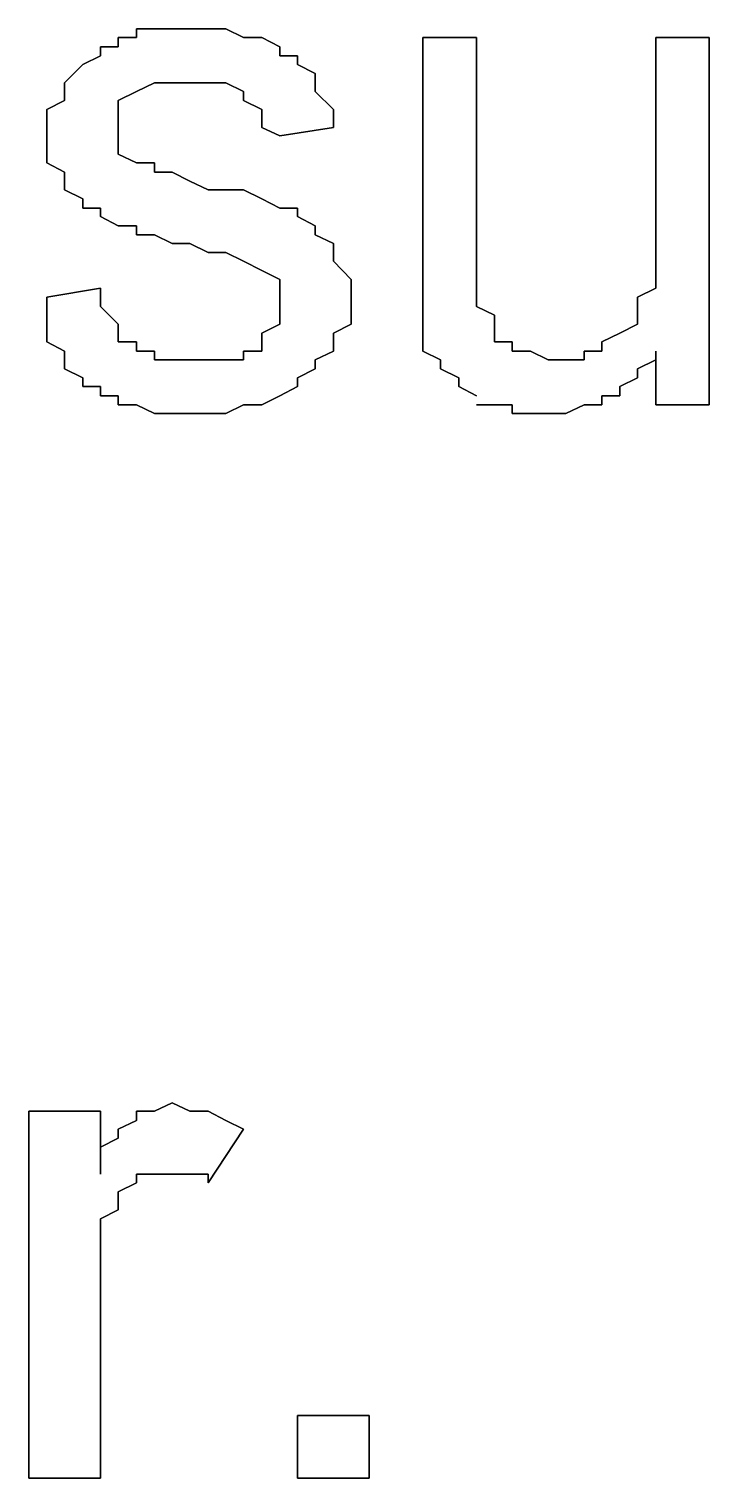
# Model space of a CAD drawing. Header units: metres. Extents: x 2.9 to 42.8, y 1.7 to 28.7.
# Drawn here: x 39.5217 to 39.6557, y 22.3097 to 22.5954 of the extents above; entities that cross this region are included whole.
import ezdxf

# ---------------------------------------------------------------- set-up
doc = ezdxf.new("R2010")
doc.units = ezdxf.units.M
doc.layers.add('GRIS', color=8, linetype='Continuous')

msp = doc.modelspace()

# ---------------------------------------------------------------- linework, layer by layer
at = {"layer": 'GRIS', "lineweight": -3}
for points in [[(39.5429, 22.5937), (39.5393, 22.5937), (39.5429, 22.5937)], [(39.5393, 22.5937), (39.5393, 22.5919), (39.5393, 22.5937)], [(39.5464, 22.5954), (39.5429, 22.5954), (39.5464, 22.5954)], [(39.5429, 22.5954), (39.5429, 22.5937), (39.5429, 22.5954)], [(39.5499, 22.5954), (39.5464, 22.5954), (39.5499, 22.5954)], [(39.5534, 22.5954), (39.5499, 22.5954), (39.5534, 22.5954)], [(39.557, 22.5954), (39.5534, 22.5954), (39.557, 22.5954)], [(39.5605, 22.5954), (39.557, 22.5954), (39.5605, 22.5954)], [(39.564, 22.5937), (39.5605, 22.5954), (39.564, 22.5937)], [(39.5676, 22.5937), (39.564, 22.5937), (39.5676, 22.5937)], [(39.5711, 22.5919), (39.5676, 22.5937), (39.5711, 22.5919)], [(39.6099, 22.5937), (39.5993, 22.5937), (39.6099, 22.5937)], [(39.5993, 22.5937), (39.5993, 22.5496), (39.5993, 22.5937)], [(39.6099, 22.5531), (39.6099, 22.5937), (39.6099, 22.5531)], [(39.6557, 22.5937), (39.6452, 22.5937), (39.6557, 22.5937)], [(39.6452, 22.5937), (39.6452, 22.5548), (39.6452, 22.5937)], [(39.6557, 22.5213), (39.6557, 22.5937), (39.6557, 22.5213)], [(39.5393, 22.5919), (39.5358, 22.5919), (39.5393, 22.5919)], [(39.5358, 22.5919), (39.5358, 22.5901), (39.5358, 22.5919)], [(39.5711, 22.5901), (39.5711, 22.5919), (39.5711, 22.5901)], [(39.5323, 22.5884), (39.5287, 22.5848), (39.5323, 22.5884)], [(39.5358, 22.5901), (39.5323, 22.5884), (39.5358, 22.5901)], [(39.5746, 22.5901), (39.5711, 22.5901), (39.5746, 22.5901)], [(39.5746, 22.5884), (39.5746, 22.5901), (39.5746, 22.5884)], [(39.5781, 22.5866), (39.5746, 22.5884), (39.5781, 22.5866)], [(39.5287, 22.5848), (39.5287, 22.5831), (39.5287, 22.5848)], [(39.5429, 22.5831), (39.5464, 22.5848), (39.5429, 22.5831)], [(39.5464, 22.5848), (39.5499, 22.5848), (39.5464, 22.5848)], [(39.5499, 22.5848), (39.5534, 22.5848), (39.5499, 22.5848)], [(39.5534, 22.5848), (39.557, 22.5848), (39.5534, 22.5848)], [(39.557, 22.5848), (39.5605, 22.5848), (39.557, 22.5848)], [(39.5605, 22.5848), (39.564, 22.5831), (39.5605, 22.5848)], [(39.5781, 22.5848), (39.5781, 22.5866), (39.5781, 22.5848)], [(39.5781, 22.5831), (39.5781, 22.5848), (39.5781, 22.5831)], [(39.5287, 22.5831), (39.5287, 22.5813), (39.5287, 22.5831)], [(39.5393, 22.5813), (39.5429, 22.5831), (39.5393, 22.5813)], [(39.564, 22.5831), (39.564, 22.5813), (39.564, 22.5831)], [(39.5817, 22.5795), (39.5781, 22.5831), (39.5817, 22.5795)], [(39.5287, 22.5813), (39.5252, 22.5795), (39.5287, 22.5813)], [(39.5252, 22.5795), (39.5252, 22.5778), (39.5252, 22.5795)], [(39.5393, 22.5795), (39.5393, 22.5813), (39.5393, 22.5795)], [(39.5393, 22.576), (39.5393, 22.5795), (39.5393, 22.576)], [(39.564, 22.5813), (39.5676, 22.5795), (39.564, 22.5813)], [(39.5676, 22.5795), (39.5676, 22.5778), (39.5676, 22.5795)], [(39.5817, 22.5778), (39.5817, 22.5795), (39.5817, 22.5778)], [(39.5252, 22.5778), (39.5252, 22.5743), (39.5252, 22.5778)], [(39.5676, 22.5778), (39.5676, 22.576), (39.5676, 22.5778)], [(39.5817, 22.576), (39.5817, 22.5778), (39.5817, 22.576)], [(39.5252, 22.5743), (39.5252, 22.5707), (39.5252, 22.5743)], [(39.5393, 22.5743), (39.5393, 22.576), (39.5393, 22.5743)], [(39.5393, 22.5725), (39.5393, 22.5743), (39.5393, 22.5725)], [(39.5676, 22.576), (39.5711, 22.5743), (39.5676, 22.576)], [(39.5711, 22.5743), (39.5817, 22.576), (39.5711, 22.5743)], [(39.5252, 22.5707), (39.5252, 22.569), (39.5252, 22.5707)], [(39.5393, 22.5707), (39.5393, 22.5725), (39.5393, 22.5707)], [(39.5429, 22.569), (39.5393, 22.5707), (39.5429, 22.569)], [(39.5252, 22.569), (39.5287, 22.5672), (39.5252, 22.569)], [(39.5464, 22.569), (39.5429, 22.569), (39.5464, 22.569)], [(39.5464, 22.5672), (39.5464, 22.569), (39.5464, 22.5672)], [(39.5287, 22.5672), (39.5287, 22.5654), (39.5287, 22.5672)], [(39.5287, 22.5654), (39.5287, 22.5637), (39.5287, 22.5654)], [(39.5499, 22.5672), (39.5464, 22.5672), (39.5499, 22.5672)], [(39.5534, 22.5654), (39.5499, 22.5672), (39.5534, 22.5654)], [(39.557, 22.5637), (39.5534, 22.5654), (39.557, 22.5637)], [(39.5287, 22.5637), (39.5323, 22.5619), (39.5287, 22.5637)], [(39.5323, 22.5619), (39.5323, 22.5601), (39.5323, 22.5619)], [(39.5605, 22.5637), (39.557, 22.5637), (39.5605, 22.5637)], [(39.564, 22.5637), (39.5605, 22.5637), (39.564, 22.5637)], [(39.5676, 22.5619), (39.564, 22.5637), (39.5676, 22.5619)], [(39.5711, 22.5601), (39.5676, 22.5619), (39.5711, 22.5601)], [(39.5323, 22.5601), (39.5358, 22.5601), (39.5323, 22.5601)], [(39.5358, 22.5601), (39.5358, 22.5584), (39.5358, 22.5601)], [(39.5746, 22.5601), (39.5711, 22.5601), (39.5746, 22.5601)], [(39.5746, 22.5584), (39.5746, 22.5601), (39.5746, 22.5584)], [(39.5358, 22.5584), (39.5393, 22.5566), (39.5358, 22.5584)], [(39.5393, 22.5566), (39.5429, 22.5566), (39.5393, 22.5566)], [(39.5429, 22.5566), (39.5429, 22.5548), (39.5429, 22.5566)], [(39.5781, 22.5566), (39.5746, 22.5584), (39.5781, 22.5566)], [(39.5781, 22.5548), (39.5781, 22.5566), (39.5781, 22.5548)], [(39.5429, 22.5548), (39.5464, 22.5548), (39.5429, 22.5548)], [(39.5464, 22.5548), (39.5499, 22.5531), (39.5464, 22.5548)], [(39.5817, 22.5531), (39.5781, 22.5548), (39.5817, 22.5531)], [(39.6452, 22.5548), (39.6452, 22.5531), (39.6452, 22.5548)], [(39.5499, 22.5531), (39.5534, 22.5531), (39.5499, 22.5531)], [(39.5534, 22.5531), (39.557, 22.5513), (39.5534, 22.5531)], [(39.557, 22.5513), (39.5605, 22.5513), (39.557, 22.5513)], [(39.5605, 22.5513), (39.564, 22.5496), (39.5605, 22.5513)], [(39.5817, 22.5513), (39.5817, 22.5531), (39.5817, 22.5513)], [(39.5817, 22.5496), (39.5817, 22.5513), (39.5817, 22.5496)], [(39.6099, 22.5496), (39.6099, 22.5531), (39.6099, 22.5496)], [(39.6452, 22.5531), (39.6452, 22.5496), (39.6452, 22.5531)], [(39.564, 22.5496), (39.5676, 22.5478), (39.564, 22.5496)], [(39.5676, 22.5478), (39.5711, 22.546), (39.5676, 22.5478)], [(39.5852, 22.546), (39.5817, 22.5496), (39.5852, 22.546)], [(39.5993, 22.5496), (39.5993, 22.546), (39.5993, 22.5496)], [(39.6099, 22.5478), (39.6099, 22.5496), (39.6099, 22.5478)], [(39.6099, 22.5443), (39.6099, 22.5478), (39.6099, 22.5443)], [(39.6452, 22.5496), (39.6452, 22.5478), (39.6452, 22.5496)], [(39.6452, 22.5478), (39.6452, 22.5443), (39.6452, 22.5478)], [(39.5711, 22.546), (39.5711, 22.5443), (39.5711, 22.546)], [(39.5852, 22.5443), (39.5852, 22.546), (39.5852, 22.5443)], [(39.5993, 22.546), (39.5993, 22.5443), (39.5993, 22.546)], [(39.5358, 22.5443), (39.5252, 22.5425), (39.5358, 22.5443)], [(39.5252, 22.5425), (39.5252, 22.539), (39.5252, 22.5425)], [(39.5358, 22.5425), (39.5358, 22.5443), (39.5358, 22.5425)], [(39.5358, 22.5407), (39.5358, 22.5425), (39.5358, 22.5407)], [(39.5711, 22.5443), (39.5711, 22.5407), (39.5711, 22.5443)], [(39.5852, 22.5425), (39.5852, 22.5443), (39.5852, 22.5425)], [(39.5852, 22.5407), (39.5852, 22.5425), (39.5852, 22.5407)], [(39.5993, 22.5443), (39.5993, 22.5407), (39.5993, 22.5443)], [(39.6099, 22.5425), (39.6099, 22.5443), (39.6099, 22.5425)], [(39.6099, 22.5407), (39.6099, 22.5425), (39.6099, 22.5407)], [(39.6452, 22.5443), (39.6416, 22.5425), (39.6452, 22.5443)], [(39.6416, 22.5425), (39.6416, 22.5407), (39.6416, 22.5425)], [(39.5252, 22.539), (39.5252, 22.5372), (39.5252, 22.539)], [(39.5393, 22.5372), (39.5358, 22.5407), (39.5393, 22.5372)], [(39.5711, 22.5407), (39.5711, 22.539), (39.5711, 22.5407)], [(39.5711, 22.539), (39.5711, 22.5372), (39.5711, 22.539)], [(39.5852, 22.5372), (39.5852, 22.5407), (39.5852, 22.5372)], [(39.5993, 22.5407), (39.5993, 22.539), (39.5993, 22.5407)], [(39.5993, 22.539), (39.5993, 22.5372), (39.5993, 22.539)], [(39.6134, 22.539), (39.6099, 22.5407), (39.6134, 22.539)], [(39.6134, 22.5354), (39.6134, 22.539), (39.6134, 22.5354)], [(39.6416, 22.5407), (39.6416, 22.5372), (39.6416, 22.5407)], [(39.5252, 22.5372), (39.5252, 22.5337), (39.5252, 22.5372)], [(39.5393, 22.5354), (39.5393, 22.5372), (39.5393, 22.5354)], [(39.5711, 22.5372), (39.5676, 22.5354), (39.5711, 22.5372)], [(39.5817, 22.5354), (39.5852, 22.5372), (39.5817, 22.5354)], [(39.5993, 22.5372), (39.5993, 22.5354), (39.5993, 22.5372)], [(39.6416, 22.5372), (39.6381, 22.5354), (39.6416, 22.5372)], [(39.5252, 22.5337), (39.5287, 22.5319), (39.5252, 22.5337)], [(39.5393, 22.5337), (39.5393, 22.5354), (39.5393, 22.5337)], [(39.5429, 22.5337), (39.5393, 22.5337), (39.5429, 22.5337)], [(39.5429, 22.5319), (39.5429, 22.5337), (39.5429, 22.5319)], [(39.5676, 22.5354), (39.5676, 22.5337), (39.5676, 22.5354)], [(39.5676, 22.5337), (39.5676, 22.5319), (39.5676, 22.5337)], [(39.5817, 22.5337), (39.5817, 22.5354), (39.5817, 22.5337)], [(39.5817, 22.5319), (39.5817, 22.5337), (39.5817, 22.5319)], [(39.5993, 22.5354), (39.5993, 22.5319), (39.5993, 22.5354)], [(39.6134, 22.5337), (39.6134, 22.5354), (39.6134, 22.5337)], [(39.6169, 22.5337), (39.6134, 22.5337), (39.6169, 22.5337)], [(39.6169, 22.5319), (39.6169, 22.5337), (39.6169, 22.5319)], [(39.6381, 22.5354), (39.6346, 22.5337), (39.6381, 22.5354)], [(39.6346, 22.5337), (39.6346, 22.5319), (39.6346, 22.5337)], [(39.5287, 22.5319), (39.5287, 22.5302), (39.5287, 22.5319)], [(39.5464, 22.5319), (39.5429, 22.5319), (39.5464, 22.5319)], [(39.5464, 22.5302), (39.5464, 22.5319), (39.5464, 22.5302)], [(39.5676, 22.5319), (39.564, 22.5319), (39.5676, 22.5319)], [(39.564, 22.5319), (39.564, 22.5302), (39.564, 22.5319)], [(39.5781, 22.5302), (39.5817, 22.5319), (39.5781, 22.5302)], [(39.5993, 22.5319), (39.6028, 22.5302), (39.5993, 22.5319)], [(39.6205, 22.5319), (39.6169, 22.5319), (39.6205, 22.5319)], [(39.624, 22.5302), (39.6205, 22.5319), (39.624, 22.5302)], [(39.6346, 22.5319), (39.6311, 22.5319), (39.6346, 22.5319)], [(39.6311, 22.5319), (39.6311, 22.5302), (39.6311, 22.5319)], [(39.6452, 22.5302), (39.6452, 22.5319), (39.6452, 22.5302)], [(39.6452, 22.5319), (39.6452, 22.5213), (39.6452, 22.5319)], [(39.5287, 22.5302), (39.5287, 22.5284), (39.5287, 22.5302)], [(39.5287, 22.5284), (39.5323, 22.5266), (39.5287, 22.5284)], [(39.5499, 22.5302), (39.5464, 22.5302), (39.5499, 22.5302)], [(39.5534, 22.5302), (39.5499, 22.5302), (39.5534, 22.5302)], [(39.557, 22.5302), (39.5534, 22.5302), (39.557, 22.5302)], [(39.5605, 22.5302), (39.557, 22.5302), (39.5605, 22.5302)], [(39.564, 22.5302), (39.5605, 22.5302), (39.564, 22.5302)], [(39.5746, 22.5266), (39.5781, 22.5284), (39.5746, 22.5266)], [(39.5781, 22.5284), (39.5781, 22.5302), (39.5781, 22.5284)], [(39.6028, 22.5302), (39.6028, 22.5284), (39.6028, 22.5302)], [(39.6028, 22.5284), (39.6064, 22.5266), (39.6028, 22.5284)], [(39.6275, 22.5302), (39.624, 22.5302), (39.6275, 22.5302)], [(39.6311, 22.5302), (39.6275, 22.5302), (39.6311, 22.5302)], [(39.6416, 22.5284), (39.6452, 22.5302), (39.6416, 22.5284)], [(39.6416, 22.5266), (39.6416, 22.5284), (39.6416, 22.5266)], [(39.5323, 22.5266), (39.5323, 22.5249), (39.5323, 22.5266)], [(39.5323, 22.5249), (39.5358, 22.5249), (39.5323, 22.5249)], [(39.5358, 22.5249), (39.5358, 22.5231), (39.5358, 22.5249)], [(39.5711, 22.5231), (39.5746, 22.5249), (39.5711, 22.5231)], [(39.5746, 22.5249), (39.5746, 22.5266), (39.5746, 22.5249)], [(39.6064, 22.5266), (39.6064, 22.5249), (39.6064, 22.5266)], [(39.6064, 22.5249), (39.6099, 22.5231), (39.6064, 22.5249)], [(39.6381, 22.5249), (39.6416, 22.5266), (39.6381, 22.5249)], [(39.6381, 22.5231), (39.6381, 22.5249), (39.6381, 22.5231)], [(39.5358, 22.5231), (39.5393, 22.5231), (39.5358, 22.5231)], [(39.5393, 22.5231), (39.5393, 22.5213), (39.5393, 22.5231)], [(39.5676, 22.5213), (39.5711, 22.5231), (39.5676, 22.5213)], [(39.6346, 22.5213), (39.6346, 22.5231), (39.6346, 22.5213)], [(39.6346, 22.5231), (39.6381, 22.5231), (39.6346, 22.5231)], [(39.5393, 22.5213), (39.5429, 22.5213), (39.5393, 22.5213)], [(39.5429, 22.5213), (39.5464, 22.5196), (39.5429, 22.5213)], [(39.5464, 22.5196), (39.5499, 22.5196), (39.5464, 22.5196)], [(39.5499, 22.5196), (39.5534, 22.5196), (39.5499, 22.5196)], [(39.5534, 22.5196), (39.557, 22.5196), (39.5534, 22.5196)], [(39.557, 22.5196), (39.5605, 22.5196), (39.557, 22.5196)], [(39.5605, 22.5196), (39.564, 22.5213), (39.5605, 22.5196)], [(39.564, 22.5213), (39.5676, 22.5213), (39.564, 22.5213)], [(39.6099, 22.5213), (39.6134, 22.5213), (39.6099, 22.5213)], [(39.6134, 22.5213), (39.6169, 22.5213), (39.6134, 22.5213)], [(39.6169, 22.5213), (39.6169, 22.5196), (39.6169, 22.5213)], [(39.6169, 22.5196), (39.6205, 22.5196), (39.6169, 22.5196)], [(39.6205, 22.5196), (39.624, 22.5196), (39.6205, 22.5196)], [(39.624, 22.5196), (39.6275, 22.5196), (39.624, 22.5196)], [(39.6275, 22.5196), (39.6311, 22.5213), (39.6275, 22.5196)], [(39.6311, 22.5213), (39.6346, 22.5213), (39.6311, 22.5213)], [(39.6452, 22.5213), (39.6557, 22.5213), (39.6452, 22.5213)], [(39.5358, 22.382), (39.5217, 22.382), (39.5358, 22.382)], [(39.5217, 22.382), (39.5217, 22.3097), (39.5217, 22.382)], [(39.5358, 22.3696), (39.5358, 22.382), (39.5358, 22.3696)], [(39.5464, 22.382), (39.5429, 22.382), (39.5464, 22.382)], [(39.5429, 22.382), (39.5429, 22.3802), (39.5429, 22.382)], [(39.5499, 22.3837), (39.5464, 22.382), (39.5499, 22.3837)], [(39.5534, 22.382), (39.5499, 22.3837), (39.5534, 22.382)], [(39.557, 22.382), (39.5534, 22.382), (39.557, 22.382)], [(39.5605, 22.3802), (39.557, 22.382), (39.5605, 22.3802)], [(39.5429, 22.3802), (39.5393, 22.3785), (39.5429, 22.3802)], [(39.564, 22.3785), (39.5605, 22.3802), (39.564, 22.3785)], [(39.5393, 22.3767), (39.5358, 22.3749), (39.5393, 22.3767)], [(39.5393, 22.3785), (39.5393, 22.3767), (39.5393, 22.3785)], [(39.557, 22.3679), (39.564, 22.3785), (39.557, 22.3679)], [(39.5358, 22.3749), (39.5358, 22.3732), (39.5358, 22.3749)], [(39.5358, 22.3732), (39.5358, 22.3696), (39.5358, 22.3732)], [(39.5393, 22.3661), (39.5429, 22.3679), (39.5393, 22.3661)], [(39.5429, 22.3679), (39.5429, 22.3696), (39.5429, 22.3679)], [(39.5429, 22.3696), (39.5464, 22.3696), (39.5429, 22.3696)], [(39.5464, 22.3696), (39.5499, 22.3696), (39.5464, 22.3696)], [(39.5499, 22.3696), (39.5534, 22.3696), (39.5499, 22.3696)], [(39.5534, 22.3696), (39.557, 22.3696), (39.5534, 22.3696)], [(39.557, 22.3696), (39.557, 22.3679), (39.557, 22.3696)], [(39.5393, 22.3643), (39.5393, 22.3661), (39.5393, 22.3643)], [(39.5358, 22.3608), (39.5393, 22.3626), (39.5358, 22.3608)], [(39.5393, 22.3626), (39.5393, 22.3643), (39.5393, 22.3626)], [(39.5358, 22.3591), (39.5358, 22.3608), (39.5358, 22.3591)], [(39.5358, 22.3573), (39.5358, 22.3591), (39.5358, 22.3573)], [(39.5358, 22.3538), (39.5358, 22.3573), (39.5358, 22.3538)], [(39.5358, 22.352), (39.5358, 22.3538), (39.5358, 22.352)], [(39.5358, 22.3502), (39.5358, 22.352), (39.5358, 22.3502)], [(39.5358, 22.3467), (39.5358, 22.3502), (39.5358, 22.3467)], [(39.5358, 22.3097), (39.5358, 22.3467), (39.5358, 22.3097)], [(39.5887, 22.322), (39.5746, 22.322), (39.5887, 22.322)], [(39.5746, 22.322), (39.5746, 22.3097), (39.5746, 22.322)], [(39.5887, 22.3097), (39.5887, 22.322), (39.5887, 22.3097)], [(39.5217, 22.3097), (39.5358, 22.3097), (39.5217, 22.3097)], [(39.5746, 22.3097), (39.5887, 22.3097), (39.5746, 22.3097)]]:
    msp.add_lwpolyline(points, dxfattribs=at)

doc.saveas('drawing.dxf')
